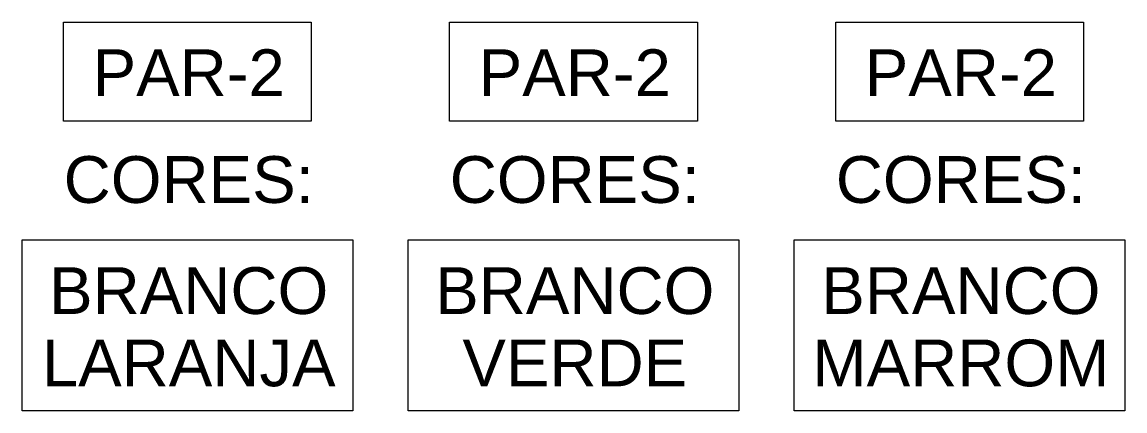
# Model space of a CAD drawing. Header units: millimetres. Extents: x 55 to 8505, y 218 to 3188.
# Drawn here: x 2133.6 to 2369.8, y 566.6 to 649.8 of the extents above; entities that cross this region are included whole.
import ezdxf
from ezdxf.enums import TextEntityAlignment as Align

# ---------------------------------------------------------------- set-up
doc = ezdxf.new("R2010")
doc.units = ezdxf.units.MM
doc.layers.add('TEXTO', color=7, linetype='Continuous', lineweight=20)
doc.styles.add('100', font='Arial.ttf', dxfattribs={"height": 12.5})

msp = doc.modelspace()

# ---------------------------------------------------------------- linework, layer by layer
at = {"layer": 'TEXTO', "color": 4}
for points in [[(2142.463, 649.761), (2195.514, 649.761), (2195.514, 628.534), (2142.463, 628.534)], [(2225.161, 649.761), (2278.212, 649.761), (2278.212, 628.534), (2225.161, 628.534)], [(2307.86, 649.761), (2360.91, 649.761), (2360.91, 628.534), (2307.86, 628.534)], [(2133.569, 603.16), (2204.408, 603.16), (2204.408, 566.591), (2133.569, 566.591)], [(2216.267, 603.16), (2287.106, 603.16), (2287.106, 566.591), (2216.267, 566.591)], [(2298.965, 603.16), (2369.805, 603.16), (2369.805, 566.591), (2298.965, 566.591)]]:
    msp.add_lwpolyline(points, close=True, dxfattribs=at)

# ---------------------------------------------------------------- texts
at = {"layer": 'TEXTO', "color": 0, "style": '100'}
for s, p in [('PAR-2', (2169.268, 633.923)), ('PAR-2', (2251.966, 633.923)), ('PAR-2', (2334.665, 633.923)), ('CORES:', (2169.268, 611.078)), ('CORES:', (2251.966, 611.078)), ('CORES:', (2334.665, 611.078)), ('BRANCO', (2169.268, 587.322)), ('BRANCO', (2251.966, 587.322)), ('BRANCO', (2334.665, 587.322)), ('LARANJA', (2169.268, 571.858)), ('VERDE', (2251.966, 571.858)), ('MARROM', (2334.665, 571.858))]:
    msp.add_text(s, height=10.0062, dxfattribs=at).set_placement(p, align=Align.CENTER)

doc.saveas('drawing.dxf')
